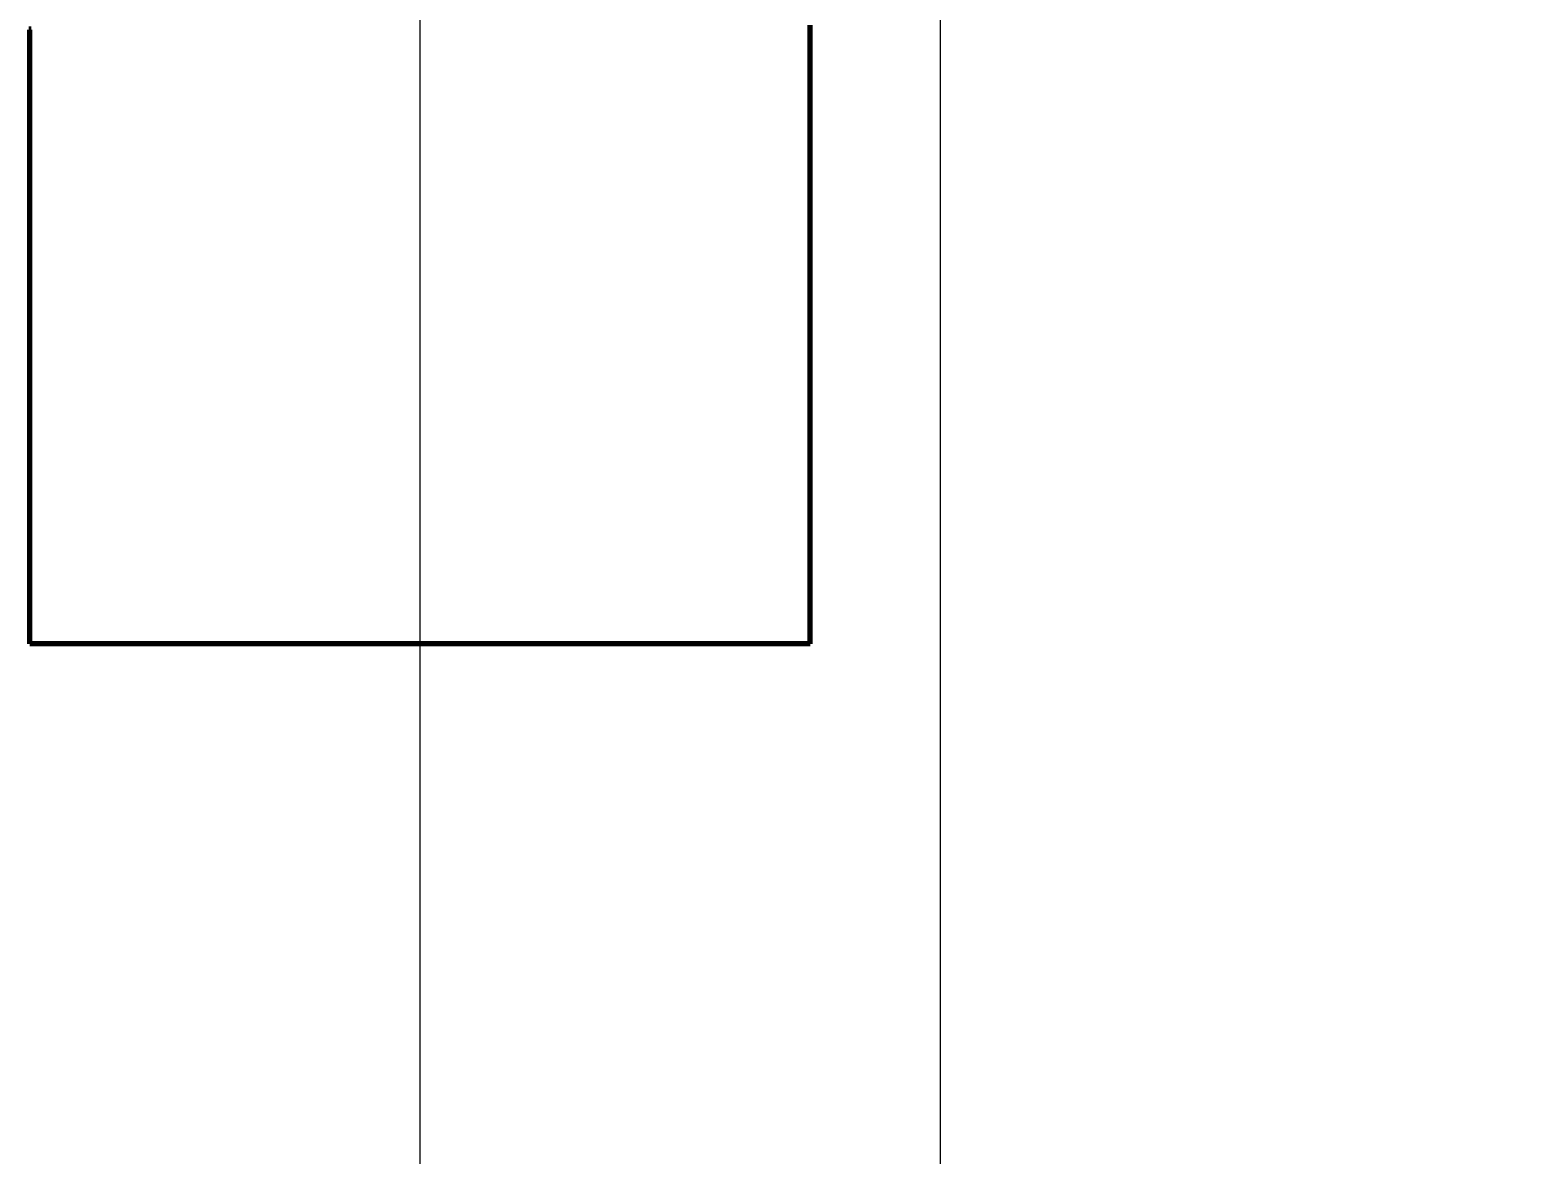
# Model space of a CAD drawing. Header units: millimetres. Extents: x 0 to 2382, y 0 to 420.
# Drawn here: x 138.79 to 150.29, y 98.87 to 107.52 of the extents above; entities that cross this region are included whole.
import ezdxf

# ---------------------------------------------------------------- set-up
doc = ezdxf.new("R2010")
doc.units = ezdxf.units.MM
doc.linetypes.add('IRAM-E-TRAZOS', pattern=[5, 4, -1])
for name, color, linetype, lineweight in [('01-VISIBLE', 7, 'CONTINUOUS', 70), ('02-OCULTA', 4, 'IRAM-E-TRAZOS', 35), ('04-COTA', 3, 'CONTINUOUS', 18)]:
    doc.layers.add(name, color=color, linetype=linetype, lineweight=lineweight)
doc.styles.add('ISO3098', font='isocpeur.ttf')
doc.dimstyles.new('FLAMA-IRAM', dxfattribs={"dimtxt": 3.5, "dimasz": 3.5, "dimexe": 2, "dimexo": 1.5, "dimgap": 1, "dimtad": 1, "dimdec": 1, "dimtxsty": 'ISO3098', "dimblk": 'IRAM_FLECHA', "dimblk1": 'IRAM_FLECHA', "dimblk2": 'IRAM_FLECHA', "dimcen": 2.5, "dimclrd": 256, "dimclre": 256, "dimclrt": 256, "dimazin": 3, "dimtfac": 1, "dimtmove": 0, "dimatfit": 3, "dimlwd": 18, "dimlwe": 18})

# ---------------------------------------------------------------- blocks, each defined once
blk = doc.blocks.new('IRAM_FLECHA')
blk.add_solid([(0, 0), (-1, 0.125), (-1, -0.125)])

msp = doc.modelspace()

# ---------------------------------------------------------------- linework, layer by layer
at = {"layer": '01-VISIBLE'}
msp.add_line((144.791, 102.791), (138.791, 102.791), dxfattribs=at)
for points in [[(144.791, 102.791), (144.791, 102.865), (144.791, 102.939), (144.791, 103.014), (144.791, 103.088), (144.791, 103.163), (144.791, 103.237), (144.791, 103.311), (144.791, 103.386), (144.791, 103.46), (144.791, 103.534), (144.791, 103.609), (144.791, 103.683), (144.791, 103.758), (144.791, 103.832), (144.791, 103.906), (144.791, 103.981), (144.791, 104.055), (144.791, 104.129), (144.791, 104.204), (144.791, 104.278), (144.791, 104.353), (144.791, 104.427), (144.791, 104.501), (144.791, 104.576), (144.791, 104.65), (144.791, 104.724), (144.791, 104.799), (144.791, 104.873), (144.791, 104.948), (144.791, 105.022), (144.791, 105.096), (144.791, 105.171), (144.791, 105.245), (144.791, 105.319), (144.791, 105.394), (144.791, 105.468), (144.791, 105.543), (144.791, 105.617), (144.791, 105.691), (144.791, 105.766), (144.791, 105.84), (144.791, 105.914), (144.791, 105.989), (144.791, 106.063), (144.791, 106.138), (144.791, 106.212), (144.791, 106.286), (144.791, 106.361), (144.791, 106.435), (144.791, 106.509), (144.791, 106.584), (144.791, 106.658), (144.791, 106.733), (144.791, 106.807), (144.791, 106.881), (144.791, 106.956), (144.791, 107.03), (144.791, 107.104), (144.791, 107.179), (144.791, 107.253), (144.791, 107.328), (144.791, 107.402), (144.791, 107.476), (144.791, 107.551)], [(138.791, 102.791), (138.791, 102.878), (138.791, 102.966), (138.791, 103.053), (138.791, 103.141), (138.791, 103.228), (138.791, 103.316), (138.791, 103.403), (138.791, 103.491), (138.791, 103.578), (138.791, 103.666), (138.791, 103.753), (138.791, 103.841), (138.791, 103.928), (138.791, 104.016), (138.791, 104.103), (138.791, 104.191), (138.791, 104.278), (138.791, 104.366), (138.791, 104.453), (138.791, 104.541), (138.791, 104.628), (138.791, 104.716), (138.791, 104.803), (138.791, 104.891), (138.791, 104.978), (138.791, 105.066), (138.791, 105.153), (138.791, 105.241), (138.791, 105.328), (138.791, 105.416), (138.791, 105.503), (138.791, 105.591), (138.791, 105.678), (138.791, 105.766), (138.791, 105.853), (138.791, 105.941), (138.791, 106.028), (138.791, 106.116), (138.791, 106.203), (138.791, 106.291), (138.791, 106.378), (138.791, 106.466), (138.791, 106.553), (138.791, 106.641), (138.791, 106.728), (138.791, 106.816), (138.791, 106.903), (138.791, 106.991), (138.791, 107.078), (138.791, 107.166), (138.791, 107.253), (138.791, 107.341), (138.791, 107.428), (138.791, 107.516)]]:
    msp.add_lwpolyline(points, dxfattribs=at)
at = {"layer": '02-OCULTA'}
for points in [[(138.791, 107.541), (138.791, 107.491), (138.791, 107.441), (138.791, 107.391), (138.791, 107.341), (138.791, 107.291), (138.791, 107.241), (138.791, 107.191), (138.791, 107.141), (138.791, 107.091), (138.791, 107.041), (138.791, 106.991), (138.791, 106.941), (138.791, 106.891), (138.791, 106.841), (138.791, 106.791), (138.791, 106.741), (138.791, 106.691), (138.791, 106.641), (138.791, 106.591), (138.791, 106.541), (138.791, 106.491), (138.791, 106.441), (138.791, 106.391), (138.791, 106.341), (138.791, 106.291), (138.791, 106.241), (138.791, 106.191), (138.791, 106.141), (138.791, 106.091), (138.791, 106.041), (138.791, 105.991), (138.791, 105.941), (138.791, 105.891), (138.791, 105.841), (138.791, 105.791), (138.791, 105.741), (138.791, 105.691), (138.791, 105.641), (138.791, 105.591), (138.791, 105.541), (138.791, 105.491), (138.791, 105.441), (138.791, 105.391), (138.791, 105.341), (138.791, 105.291), (138.791, 105.241), (138.791, 105.191), (138.791, 105.141), (138.791, 105.091), (138.791, 105.041), (138.791, 104.991), (138.791, 104.941), (138.791, 104.891), (138.791, 104.841), (138.791, 104.791), (138.791, 104.741), (138.791, 104.691), (138.791, 104.641), (138.791, 104.591), (138.791, 104.541), (138.791, 104.491), (138.791, 104.441), (138.791, 104.391), (138.791, 104.341), (138.791, 104.291), (138.791, 104.241), (138.791, 104.191), (138.791, 104.141), (138.791, 104.091), (138.791, 104.041), (138.791, 103.991), (138.791, 103.941), (138.791, 103.891), (138.791, 103.841), (138.791, 103.791), (138.791, 103.741), (138.791, 103.691), (138.791, 103.641), (138.791, 103.591), (138.791, 103.541), (138.791, 103.491), (138.791, 103.441), (138.791, 103.391), (138.791, 103.341), (138.791, 103.291), (138.791, 103.241), (138.791, 103.191), (138.791, 103.141), (138.791, 103.091), (138.791, 103.041), (138.791, 102.991), (138.791, 102.941), (138.791, 102.891), (138.791, 102.841), (138.791, 102.791)], [(144.791, 107.541), (144.791, 107.491), (144.791, 107.441), (144.791, 107.391), (144.791, 107.341), (144.791, 107.291), (144.791, 107.241), (144.791, 107.191), (144.791, 107.141), (144.791, 107.091), (144.791, 107.041), (144.791, 106.991), (144.791, 106.941), (144.791, 106.891), (144.791, 106.841), (144.791, 106.791), (144.791, 106.741), (144.791, 106.691), (144.791, 106.641), (144.791, 106.591), (144.791, 106.541), (144.791, 106.491), (144.791, 106.441), (144.791, 106.391), (144.791, 106.341), (144.791, 106.291), (144.791, 106.241), (144.791, 106.191), (144.791, 106.141), (144.791, 106.091), (144.791, 106.041), (144.791, 105.991), (144.791, 105.941), (144.791, 105.891), (144.791, 105.841), (144.791, 105.791), (144.791, 105.741), (144.791, 105.691), (144.791, 105.641), (144.791, 105.591), (144.791, 105.541), (144.791, 105.491), (144.791, 105.441), (144.791, 105.391), (144.791, 105.341), (144.791, 105.291), (144.791, 105.241), (144.791, 105.191), (144.791, 105.141), (144.791, 105.091), (144.791, 105.041), (144.791, 104.991), (144.791, 104.941), (144.791, 104.891), (144.791, 104.841), (144.791, 104.791), (144.791, 104.741), (144.791, 104.691), (144.791, 104.641), (144.791, 104.591), (144.791, 104.541), (144.791, 104.491), (144.791, 104.441), (144.791, 104.391), (144.791, 104.341), (144.791, 104.291), (144.791, 104.241), (144.791, 104.191), (144.791, 104.141), (144.791, 104.091), (144.791, 104.041), (144.791, 103.991), (144.791, 103.941), (144.791, 103.891), (144.791, 103.841), (144.791, 103.791), (144.791, 103.741), (144.791, 103.691), (144.791, 103.641), (144.791, 103.591), (144.791, 103.541), (144.791, 103.491), (144.791, 103.441), (144.791, 103.391), (144.791, 103.341), (144.791, 103.291), (144.791, 103.241), (144.791, 103.191), (144.791, 103.141), (144.791, 103.091), (144.791, 103.041), (144.791, 102.991), (144.791, 102.941), (144.791, 102.891), (144.791, 102.841), (144.791, 102.791)]]:
    msp.add_lwpolyline(points, dxfattribs=at)

# ---------------------------------------------------------------- dimensions: what is measured, and where the dimension line sits
at = {"layer": '04-COTA'}
for base, p1, p2, override in [((145.791, 92.791), (145.791, 139.878), (177.791, 139.878), {"dimlfac": 10, "dimpost": '%%c<>'}), ((141.791, 83.791), (141.791, 120.291), (181.791, 120.291), {"dimlfac": 10, "dimpost": 'trocha <>'})]:
    msp.add_linear_dim(base=base, p1=p1, p2=p2, dimstyle='FLAMA-IRAM', override=override, dxfattribs=at).render()

doc.saveas('drawing.dxf')
